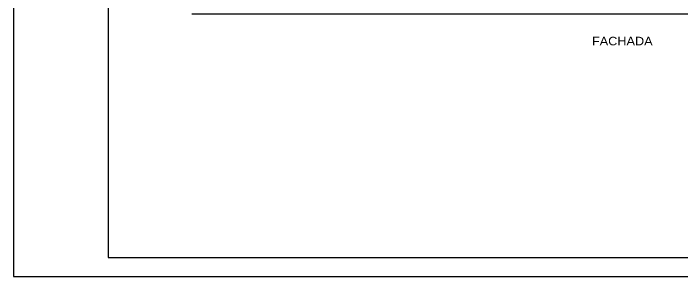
# Model space of a CAD drawing. Extents: x -6702 to 814, y 5971 to 8281.
# Drawn here: x -2035 to -1153, y 7322 to 7668 of the extents above; entities that cross this region are included whole.
import ezdxf

# ---------------------------------------------------------------- set-up
doc = ezdxf.new("R2010")
doc.units = 0
doc.header["$LTSCALE"] = 30
doc.header["$MEASUREMENT"] = 0
for name, color, linetype in [('AUXILIAR', 2, 'CONTINUOUS'), ('FOLHA', 7, 'CONTINUOUS'), ('PAREDES', 3, 'CONTINUOUS'), ('TEXTOS', 2, 'CONTINUOUS')]:
    doc.layers.add(name, color=color, linetype=linetype)
doc.styles.add('ROMAN', font='ROMAN')

msp = doc.modelspace()

# ---------------------------------------------------------------- linework, layer by layer
at = {"layer": 'AUXILIAR', "color": 211, "linetype": 'Continuous', "ltscale": 3.937008}
msp.add_line((-1799.951, 7667.319), (-1096.413, 7667.319), dxfattribs=at)
at = {"layer": 'FOLHA', "color": 1}
for p, q in [((-2034.768, 8271.845), (-2034.768, 7321.69)), ((-2034.768, 7321.69), (-679.708, 7321.69))]:
    msp.add_line(p, q, dxfattribs=at)
at = {"layer": 'FOLHA'}
for p, q in [((-1909.768, 8246.845), (-1909.768, 7346.69)), ((-1909.768, 7346.69), (-704.708, 7346.69))]:
    msp.add_line(p, q, dxfattribs=at)
at = {"layer": 'PAREDES', "color": 211, "linetype": 'Continuous', "ltscale": 3.937008}
msp.add_line((-1799.951, 7667.319), (-1096.413, 7667.319), dxfattribs=at)

# ---------------------------------------------------------------- texts
at = {"layer": 'TEXTOS', "linetype": 'Continuous', "ltscale": 3.937008, "style": 'ROMAN', "width": 1.111111}
msp.add_text('FACHADA', height=11.25, dxfattribs=at).set_placement((-1272.867, 7626.026))

doc.saveas('drawing.dxf')
